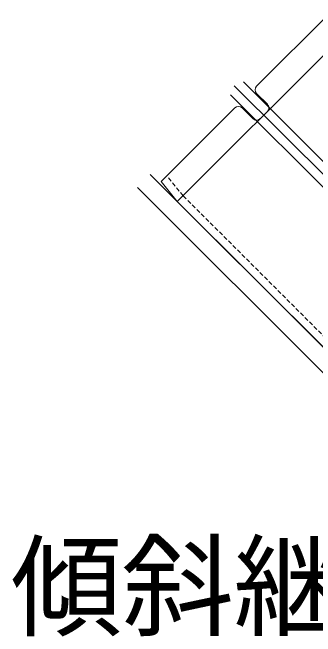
# Model space of a CAD drawing. Units: millimetres, scale not verified. Extents: x -4200 to 4200, y -2970 to 2970.
# Drawn here: x -1975.5 to -1797.2, y -2030.3 to -1662.5 of the extents above; entities that cross this region are included whole.
import ezdxf
from ezdxf.enums import TextEntityAlignment as Align

# ---------------------------------------------------------------- set-up
doc = ezdxf.new("R2010")
doc.units = ezdxf.units.MM
doc.header["$LTSCALE"] = 10
doc.linetypes.add('USER1', pattern=[50.8, 31.75, -6.35, 6.35, -6.35])
doc.linetypes.add('USER2', pattern=[0.375, 0.25, -0.125])
for name, color, linetype, lineweight in [('0-0_D-BMK', 2, 'USER1', 13), ('0-2_D-STR-TXT', 7, 'Continuous', 13), ('0-5_D-STR3', 3, 'Continuous', 13), ('0-6_D-STR2', 7, 'Continuous', 13)]:
    doc.layers.add(name, color=color, linetype=linetype, lineweight=lineweight)
doc.styles.add('ＭＳ ゴシック', font='')
doc.styles.get('ＭＳ ゴシック').set_extended_font_data('MS Gothic')

msp = doc.modelspace()

# ---------------------------------------------------------------- linework, layer by layer
at = {"layer": '0-0_D-BMK'}
msp.add_line((-1844.95, -1705.62), (-1549.13, -2001.45), dxfattribs=at)
at = {"layer": '0-5_D-STR3'}
for p, q in [((-1831.88, -1705.97), (-1788.39, -1662.48)), ((-1878.55, -1773.85), (-1776.72, -1672.03)), ((-1831.88, -1710.21), (-1825.51, -1716.57)), ((-1888.09, -1762.18), (-1844.61, -1718.7)), ((-1840.36, -1718.7), (-1834, -1725.06)), ((-1878.55, -1773.85), (-1888.09, -1762.18)), ((-1878.55, -1773.85), (-1648.6, -2003.8))]:
    msp.add_line(p, q, dxfattribs=at)
at = {"layer": '0-5_D-STR3', "linetype": 'USER2'}
for q in [(-1884.68, -1758.77), (-1645.21, -2000.41)]:
    msp.add_line((-1874.98, -1770.62), q, dxfattribs=at)
at = {"layer": '0-5_D-STR3'}
for centre, start, end in [((-1829.76, -1708.09), 134.9988, 224.9988), ((-1827.64, -1718.7), 314.9987, 44.9988), ((-1842.48, -1720.82), 44.9988, 134.9988), ((-1831.88, -1722.94), 224.9988, 314.9987)]:
    msp.add_arc(centre, 3, start, end, dxfattribs=at)
at = {"layer": '0-6_D-STR2'}
for p, q in [((-1847.27, -1710.94), (-1592.02, -1966.2)), ((-1894.38, -1758.05), (-1639.13, -2013.31)), ((-1902.02, -1765.69), (-1646.77, -2020.95))]:
    msp.add_line(p, q, dxfattribs=at)
msp.add_lwpolyline([(-1839.63, -1703.3), (-1584.38, -1958.56), (-1592.02, -1966.2)], dxfattribs=at)

# ---------------------------------------------------------------- texts
at = {"layer": '0-2_D-STR-TXT', "style": 'ＭＳ ゴシック'}
msp.add_text('傾斜継手', height=48.09, dxfattribs=at).set_placement((-1976.59, -2039.22), align=Align.BOTTOM_LEFT)

doc.saveas('drawing.dxf')
